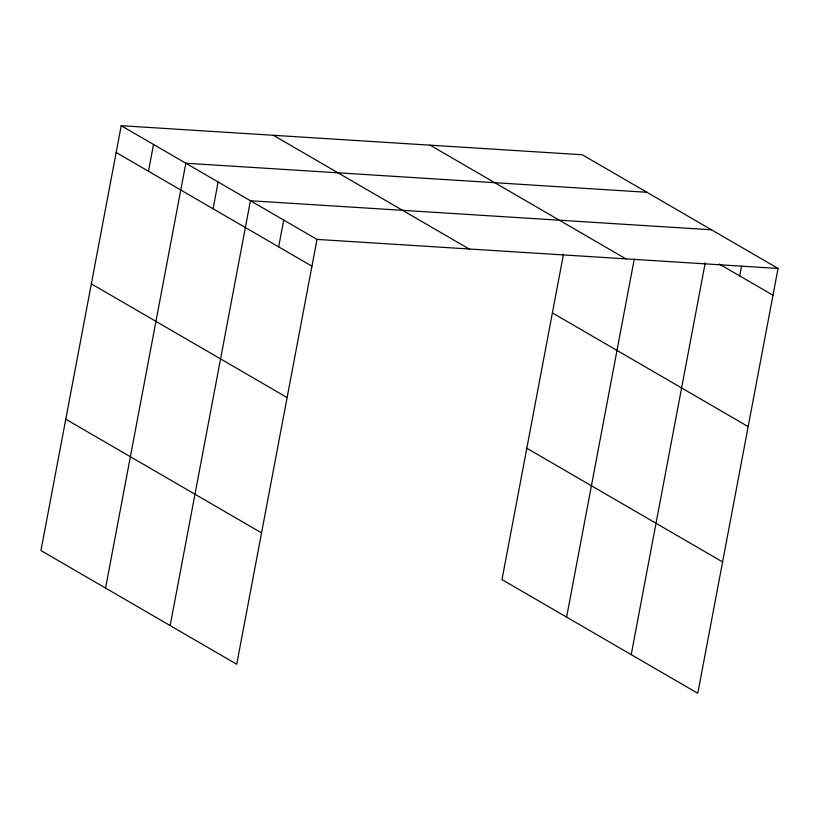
<?xml version="1.0" encoding="UTF-8"?>
<svg xmlns="http://www.w3.org/2000/svg" width="819" height="819" viewBox="0 0 819 819"><rect width="100%" height="100%" fill="white"/><g stroke="black" fill="none" stroke-linecap="round" stroke-linejoin="round"><path stroke-width="1.23" d="M121.222 125.706L40.95 550.552L236.722 664.24L317.004 239.404L121.222 125.706L582.278 154.76L778.05 268.448L697.778 693.294L501.996 579.596L563.503 254.105M148.464 171.263L153.532 144.472M105.559 588.073L185.831 163.227L646.877 192.281M213.073 208.773L218.13 181.982M170.157 625.583L250.44 200.747L711.486 229.791M278.655 246.867L283.722 220.076M566.605 617.116L634.254 259.101M631.214 654.637L705.241 262.838M739.711 275.911L741.543 266.175M317.004 239.404L778.05 268.448M719.307 264.066L772.993 295.239M430.129 145.168L625.9 258.865M273.372 135.299L469.144 248.986M552.395 312.909L748.167 426.597M116.165 152.498L311.937 266.195M526.822 448.239L722.593 561.936M91.339 283.855L287.121 397.553M65.766 419.195L261.548 532.882"/></g></svg>
